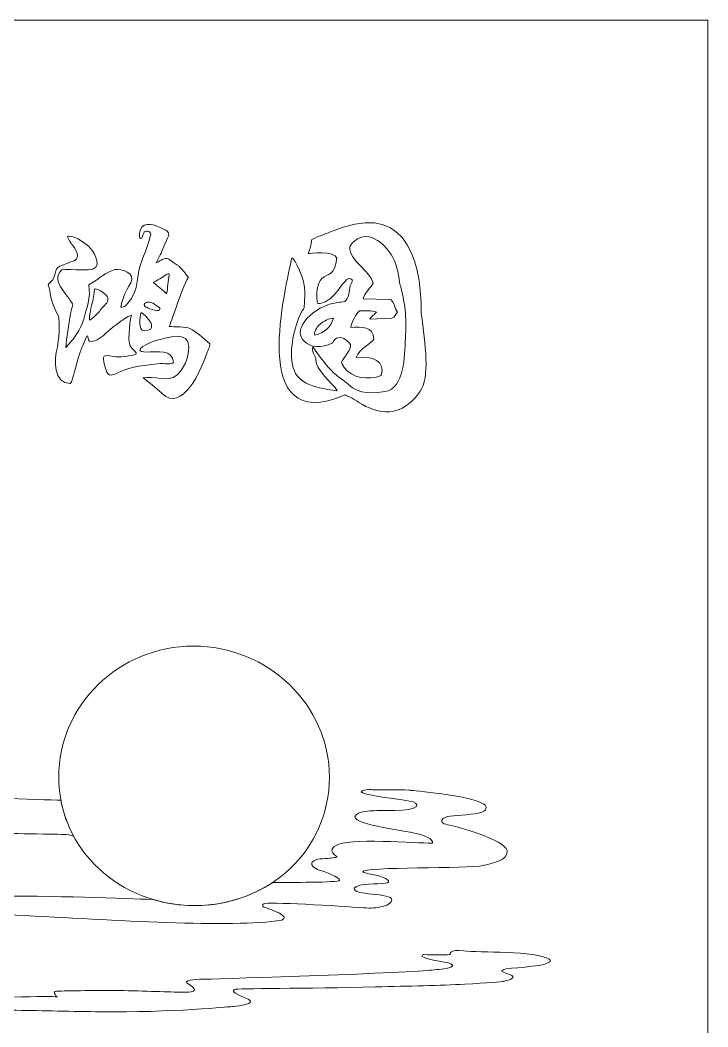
# Model space of a CAD drawing. Header units: millimetres. Extents: x -45 to 45, y -96 to 96.
# Drawn here: x 0 to 45.1, y 30.4 to 96.4 of the extents above; entities that cross this region are included whole.
import ezdxf

# ---------------------------------------------------------------- set-up
doc = ezdxf.new("R2010")
doc.units = ezdxf.units.MM
doc.header["$MEASUREMENT"] = 0
doc.layers.add('layer 1', color=7, linetype='Continuous')

msp = doc.modelspace()

# ---------------------------------------------------------------- linework, layer by layer
at = {"layer": 'layer 1', "lineweight": 5}
for points, knots in [([(-45.0688, 96.3646), (-45.0688, 96.3646), (45.0688, 96.3646), (45.0688, 96.3646), (45.0688, 96.3646), (45.0688, 96.3646), (45.0688, -96.3092), (45.0688, -96.3092), (45.0688, -96.3092), (45.0688, -96.3092), (-45.0688, -96.3092), (-45.0688, -96.3092), (-45.0688, -96.3092), (-45.0688, -96.3092), (-45.0688, 96.3646), (-45.0688, 96.3646)], [0, 0, 0, 0, 0.25, 0.25, 0.25, 0.25, 0.5, 0.5, 0.5, 0.5, 0.75, 0.75, 0.75, 0.75, 1, 1, 1, 1]), ([(17.7978, 80.7909), (17.4775, 79.0246), (14.7886, 69.0014), (21.2714, 71.7985), (21.2714, 71.7985), (21.2714, 71.7985), (21.6422, 71.6651), (22.0482, 71.4016), (22.0482, 71.4016), (23.0098, 70.7776), (24.7262, 69.9247), (26.1926, 71.9909), (26.1926, 71.9909), (26.8932, 72.9781), (26.5287, 75.0862), (26.2909, 77.1397), (26.2909, 77.1397), (26.286, 81.1797), (24.9975, 84.5052), (20.3461, 82.4835), (20.3461, 82.4835), (19.9751, 82.3222), (19.5196, 82.209), (19.1056, 81.9762), (19.1056, 81.9762), (19.1056, 81.9762), (19.1081, 81.5956), (18.885, 81.06), (18.885, 81.06), (18.885, 81.06), (20.6353, 81.2915), (20.759, 80.7561), (20.759, 80.7561), (20.641, 79.5934), (20.1588, 79.7778), (19.7759, 79.4279), (19.7759, 79.4279), (19.481, 79.1584), (19.3783, 78.5017), (19.4618, 77.9378), (19.4618, 77.9378), (19.4826, 77.7975), (19.4632, 77.78), (19.6188, 77.7908), (19.6188, 77.7908), (19.9342, 77.8127), (20.2969, 78.0727), (20.5184, 78.2883), (20.5184, 78.2883), (20.7778, 78.5408), (21.0979, 79.0848), (21.4147, 79.3543), (21.4147, 79.3543), (21.5984, 79.5106), (21.7938, 79.4171), (21.7673, 79.2026), (21.7673, 79.2026), (21.5178, 78.8812), (21.6348, 78.4871), (21.4325, 78.1199), (21.4325, 78.1199), (21.3014, 77.8817), (21.2743, 77.9077), (21.0301, 77.8827), (21.0301, 77.8827), (20.7715, 77.8562), (20.4589, 77.8085), (20.175, 77.704), (20.175, 77.704), (19.4922, 77.4526), (18.8272, 76.9871), (18.5221, 76.4369), (18.5221, 76.4369), (18.3052, 76.0458), (18.2742, 75.6949), (18.5853, 75.3449), (18.5853, 75.3449), (19.015, 74.8617), (19.818, 74.8766), (20.4252, 75.1888), (20.4252, 75.1888), (20.5165, 75.2357), (20.5595, 75.3814), (20.645, 75.4571), (20.645, 75.4571), (20.7315, 75.5335), (21.0035, 75.5759), (21.1132, 75.5363), (21.1132, 75.5363), (21.2516, 75.4864), (21.3686, 75.4028), (21.4643, 75.3051), (21.4643, 75.3051), (21.6507, 75.1147), (21.7187, 75.0507), (21.6093, 74.8229), (21.6093, 74.8229), (21.471, 74.5346), (21.2563, 74.2859), (21.0985, 74.0358), (21.0985, 74.0358), (21.0106, 73.8964), (21.1473, 73.707), (21.2294, 73.5997), (21.2294, 73.5997), (21.7738, 72.8881), (22.7859, 72.7566), (23.6567, 73.0649), (23.6567, 73.0649), (23.9936, 74.0243), (23.0596, 74.3567), (22.0254, 74.2474), (22.0254, 74.2474), (22.2585, 74.8752), (23.0378, 75.176), (23.1718, 75.437), (23.1718, 75.437), (23.1718, 76.369), (22.3702, 76.2233), (21.6806, 76.2233), (21.6806, 76.2233), (21.6806, 76.4843), (22.0446, 77.174), (22.2361, 77.3045), (22.2361, 77.3045), (22.6, 77.3045), (23.0406, 77.3604), (23.3471, 77.2113), (23.3471, 77.2113), (23.1938, 77.0622), (22.9831, 76.913), (22.9065, 76.7639), (22.9065, 76.7639), (22.9065, 76.7639), (24.3622, 76.8198), (24.3622, 76.8198), (24.3622, 76.8198), (24.5729, 76.8944), (24.5921, 77.0994), (24.7262, 77.2299), (24.7262, 77.2299), (24.5155, 77.435), (24.5155, 78.0501), (24.209, 78.0501), (24.209, 78.0501), (24.209, 78.0501), (22.4851, 78.106), (22.4851, 78.106), (22.4851, 78.106), (22.5809, 78.5161), (22.964, 78.7957), (23.1364, 79.1313), (23.1364, 79.1313), (22.8874, 80.0074), (21.5967, 80.5107), (21.5967, 81.5173), (21.5967, 81.5173), (22.4679, 82.816), (23.6957, 81.9568), (24.3112, 81.0093), (24.3112, 81.0093), (24.6579, 80.4756), (24.7885, 79.7708), (24.8602, 79.1763), (24.8602, 79.1763), (25.1386, 78.1678), (25.3534, 77.126), (25.2603, 75.7276), (25.2603, 75.7276), (25.1855, 74.6031), (25.2873, 72.609), (24.1293, 72.0587), (24.1293, 72.0587), (23.1599, 71.9014), (22.2174, 71.7966), (21.5173, 72.478), (21.5173, 72.478), (21.0056, 72.9759), (20.5755, 72.9048), (19.1848, 74.9462), (19.1848, 74.9462), (19.0922, 74.6696), (19.2842, 74.4519), (19.3806, 74.1886), (19.3806, 74.1886), (19.3156, 73.3929), (20.4817, 72.5972), (20.786, 72.0627), (20.786, 72.0627), (19.0468, 72.3112), (18.0762, 72.5891), (17.8501, 73.7882), (17.8501, 73.7882), (17.6196, 75.0105), (18.0661, 76.5604), (18.4758, 77.3176), (18.4758, 77.3176), (18.6279, 77.4955), (18.6175, 77.5251), (18.6334, 77.7796), (18.6334, 77.7796), (18.652, 78.0751), (18.6599, 78.4686), (18.6635, 78.562), (18.6635, 78.562), (18.691, 79.2732), (17.9863, 80.7909), (17.7978, 80.7909)], [0, 0, 0, 0, 0.0192308, 0.0192308, 0.0192308, 0.0192308, 0.0384615, 0.0384615, 0.0384615, 0.0384615, 0.0576923, 0.0576923, 0.0576923, 0.0576923, 0.0769231, 0.0769231, 0.0769231, 0.0769231, 0.0961538, 0.0961538, 0.0961538, 0.0961538, 0.1153846, 0.1153846, 0.1153846, 0.1153846, 0.1346154, 0.1346154, 0.1346154, 0.1346154, 0.1538462, 0.1538462, 0.1538462, 0.1538462, 0.1730769, 0.1730769, 0.1730769, 0.1730769, 0.1923077, 0.1923077, 0.1923077, 0.1923077, 0.2115385, 0.2115385, 0.2115385, 0.2115385, 0.2307692, 0.2307692, 0.2307692, 0.2307692, 0.25, 0.25, 0.25, 0.25, 0.2692308, 0.2692308, 0.2692308, 0.2692308, 0.2884615, 0.2884615, 0.2884615, 0.2884615, 0.3076923, 0.3076923, 0.3076923, 0.3076923, 0.3269231, 0.3269231, 0.3269231, 0.3269231, 0.3461538, 0.3461538, 0.3461538, 0.3461538, 0.3653846, 0.3653846, 0.3653846, 0.3653846, 0.3846154, 0.3846154, 0.3846154, 0.3846154, 0.4038462, 0.4038462, 0.4038462, 0.4038462, 0.4230769, 0.4230769, 0.4230769, 0.4230769, 0.4423077, 0.4423077, 0.4423077, 0.4423077, 0.4615385, 0.4615385, 0.4615385, 0.4615385, 0.4807692, 0.4807692, 0.4807692, 0.4807692, 0.5, 0.5, 0.5, 0.5, 0.5192308, 0.5192308, 0.5192308, 0.5192308, 0.5384615, 0.5384615, 0.5384615, 0.5384615, 0.5576923, 0.5576923, 0.5576923, 0.5576923, 0.5769231, 0.5769231, 0.5769231, 0.5769231, 0.5961538, 0.5961538, 0.5961538, 0.5961538, 0.6153846, 0.6153846, 0.6153846, 0.6153846, 0.6346154, 0.6346154, 0.6346154, 0.6346154, 0.6538462, 0.6538462, 0.6538462, 0.6538462, 0.6730769, 0.6730769, 0.6730769, 0.6730769, 0.6923077, 0.6923077, 0.6923077, 0.6923077, 0.7115385, 0.7115385, 0.7115385, 0.7115385, 0.7307692, 0.7307692, 0.7307692, 0.7307692, 0.75, 0.75, 0.75, 0.75, 0.7692308, 0.7692308, 0.7692308, 0.7692308, 0.7884615, 0.7884615, 0.7884615, 0.7884615, 0.8076923, 0.8076923, 0.8076923, 0.8076923, 0.8269231, 0.8269231, 0.8269231, 0.8269231, 0.8461538, 0.8461538, 0.8461538, 0.8461538, 0.8653846, 0.8653846, 0.8653846, 0.8653846, 0.8846154, 0.8846154, 0.8846154, 0.8846154, 0.9038462, 0.9038462, 0.9038462, 0.9038462, 0.9230769, 0.9230769, 0.9230769, 0.9230769, 0.9423077, 0.9423077, 0.9423077, 0.9423077, 0.9615385, 0.9615385, 0.9615385, 0.9615385, 0.9807692, 0.9807692, 0.9807692, 0.9807692, 1, 1, 1, 1]), ([(5.0413, 80.368), (5.0413, 79.6938), (3.2518, 80.1547), (2.7313, 79.9888), (2.7313, 79.9888), (2.2815, 79.6083), (2.4815, 79.174), (2.7176, 78.7857), (2.7176, 78.7857), (3.0117, 78.3021), (3.4255, 77.8854), (3.4481, 77.6818), (3.4481, 77.6818), (3.2823, 77.3292), (2.9994, 75.2023), (3.0023, 74.9094), (3.0023, 74.9094), (3.4569, 75.3518), (4.0159, 76.1673), (4.1651, 76.7578), (4.1651, 76.7578), (4.3406, 77.4525), (4.654, 78.172), (4.4942, 79.0036), (4.4942, 79.0036), (5.3059, 79.5295), (5.5784, 79.7817), (6.2042, 80.0185), (6.2042, 80.0185), (6.6352, 80.0828), (7.5938, 79.8002), (7.2486, 79.138), (7.2486, 79.138), (6.8821, 78.5429), (6.7589, 78.2177), (6.5897, 77.541), (6.5897, 77.541), (6.714, 77.5488), (6.8249, 77.5808), (6.9009, 77.6464), (6.9009, 77.6464), (7.5192, 78.1803), (7.6437, 78.9414), (7.7315, 79.6372), (7.7315, 79.6372), (7.8423, 80.5155), (8.3217, 81.266), (8.5269, 82.1891), (8.5269, 82.1891), (8.6677, 82.5591), (8.2824, 82.6018), (8.1236, 82.4612), (8.1236, 82.4612), (8.0085, 82.3185), (8.0265, 82.0208), (7.8949, 82.0526), (7.8949, 82.0526), (7.7195, 82.1022), (7.8579, 82.5988), (7.9702, 82.8208), (7.9702, 82.8208), (8.406, 83.1473), (8.9806, 82.8761), (9.5434, 82.6022), (9.5434, 82.6022), (9.6854, 82.5332), (9.799, 82.3089), (9.733, 82.1961), (9.733, 82.1961), (9.4783, 81.7613), (9.3247, 81.2483), (9.1828, 80.9792), (9.1828, 80.9792), (9.1828, 80.9792), (8.9072, 80.4567), (8.9072, 80.4567), (8.9072, 80.4567), (9.303, 80.6617), (9.3486, 80.7392), (9.6084, 80.7392), (9.6084, 80.7392), (9.7694, 80.7392), (10.0058, 80.4641), (10.4201, 80.2406), (10.4201, 80.2406), (10.6888, 79.9753), (10.921, 79.6103), (11.0225, 79.5115), (11.0225, 79.5115), (10.5432, 78.6235), (10.0527, 76.9456), (9.7696, 76.2792), (9.7696, 76.2792), (10.0562, 76.2629), (10.8786, 76.2837), (11.1238, 76.1547), (11.1238, 76.1547), (11.5607, 75.9249), (11.935, 75.5876), (12.4285, 75.1413), (12.4285, 75.1413), (12.4589, 74.9326), (12.2738, 74.6934), (12.163, 74.3554), (12.163, 74.3554), (11.8772, 73.4843), (10.6285, 70.6027), (9.3053, 71.8904), (9.3053, 71.8904), (9.2116, 71.9815), (8.5474, 72.5406), (8.0605, 72.9102), (8.0605, 72.9102), (8.7543, 73.0717), (9.6808, 72.6015), (10.2579, 73.0913), (10.2579, 73.0913), (10.7193, 73.483), (11.0589, 74.2079), (11.0589, 74.9243), (11.0589, 74.9243), (11.0589, 76.0409), (9.6733, 75.5563), (8.9806, 75.3878), (8.9806, 75.3878), (8.5692, 75.3035), (7.1187, 74.6083), (8.2661, 74.6083), (8.2661, 74.6083), (8.9373, 74.6083), (10.0414, 74.7979), (10.0414, 73.9341), (10.0414, 73.9341), (10.0414, 73.7655), (9.3269, 73.8708), (9.1754, 73.8498), (9.1754, 73.8498), (8.2012, 73.7234), (7.3352, 73.7023), (6.4693, 73.2809), (6.4693, 73.2809), (5.8847, 73.007), (5.7332, 72.9438), (5.5383, 73.7444), (5.5383, 73.7444), (5.3652, 74.4186), (5.4624, 74.4404), (6.0796, 74.3133), (6.0796, 74.3133), (6.4585, 74.2352), (7.3136, 74.3554), (7.595, 74.4818), (7.595, 74.4818), (7.7033, 74.524), (7.3469, 74.8269), (7.3136, 74.8611), (7.3136, 74.8611), (6.9845, 75.1984), (7.1741, 76.3946), (7.2878, 77.0347), (7.2878, 77.0347), (6.8244, 76.868), (5.7922, 76.0138), (5.6443, 75.8598), (5.6443, 75.8598), (5.4246, 75.631), (4.981, 75.2963), (4.613, 75.2963), (4.613, 75.2963), (4.3748, 75.2963), (4.4966, 76.1049), (4.2394, 75.3457), (4.2394, 75.3457), (4.2027, 75.2374), (3.9709, 74.7539), (3.803, 74.194), (3.803, 74.194), (3.5728, 73.4267), (3.3877, 72.5435), (3.2868, 72.5435), (3.2868, 72.5435), (2.2044, 72.5435), (2.1944, 74.0638), (2.4425, 74.9453), (2.4425, 74.9453), (2.514, 75.1992), (2.6326, 76.6898), (2.5058, 76.9441), (2.5058, 76.9441), (1.8231, 78.3126), (2.0459, 78.4649), (1.8438, 79.0045), (1.8438, 79.0045), (1.9129, 79.2214), (2.1897, 79.1471), (2.3416, 79.9288), (2.3416, 79.9288), (2.3601, 80.024), (2.3876, 80.0549), (2.421, 80.0957), (2.421, 80.0957), (2.4545, 80.1365), (2.4968, 80.1867), (2.5979, 80.2315), (2.5979, 80.2315), (2.7497, 80.2989), (2.9223, 80.3425), (3.0627, 80.4107), (3.0627, 80.4107), (3.409, 80.5792), (3.7626, 80.5553), (3.7626, 80.9346), (3.7626, 80.9346), (3.7626, 81.082), (3.5741, 81.4741), (3.4659, 81.5794), (3.4659, 81.5794), (3.3962, 81.6473), (3.0645, 82.1389), (3.1106, 82.1875), (3.1106, 82.1875), (3.2741, 82.3597), (5.0413, 81.6267), (5.0413, 80.368)], [0, 0, 0, 0, 0.0178571, 0.0178571, 0.0178571, 0.0178571, 0.0357143, 0.0357143, 0.0357143, 0.0357143, 0.0535714, 0.0535714, 0.0535714, 0.0535714, 0.0714286, 0.0714286, 0.0714286, 0.0714286, 0.0892857, 0.0892857, 0.0892857, 0.0892857, 0.1071429, 0.1071429, 0.1071429, 0.1071429, 0.125, 0.125, 0.125, 0.125, 0.1428571, 0.1428571, 0.1428571, 0.1428571, 0.1607143, 0.1607143, 0.1607143, 0.1607143, 0.1785714, 0.1785714, 0.1785714, 0.1785714, 0.1964286, 0.1964286, 0.1964286, 0.1964286, 0.2142857, 0.2142857, 0.2142857, 0.2142857, 0.2321429, 0.2321429, 0.2321429, 0.2321429, 0.25, 0.25, 0.25, 0.25, 0.2678571, 0.2678571, 0.2678571, 0.2678571, 0.2857143, 0.2857143, 0.2857143, 0.2857143, 0.3035714, 0.3035714, 0.3035714, 0.3035714, 0.3214286, 0.3214286, 0.3214286, 0.3214286, 0.3392857, 0.3392857, 0.3392857, 0.3392857, 0.3571429, 0.3571429, 0.3571429, 0.3571429, 0.375, 0.375, 0.375, 0.375, 0.3928571, 0.3928571, 0.3928571, 0.3928571, 0.4107143, 0.4107143, 0.4107143, 0.4107143, 0.4285714, 0.4285714, 0.4285714, 0.4285714, 0.4464286, 0.4464286, 0.4464286, 0.4464286, 0.4642857, 0.4642857, 0.4642857, 0.4642857, 0.4821429, 0.4821429, 0.4821429, 0.4821429, 0.5, 0.5, 0.5, 0.5, 0.5178571, 0.5178571, 0.5178571, 0.5178571, 0.5357143, 0.5357143, 0.5357143, 0.5357143, 0.5535714, 0.5535714, 0.5535714, 0.5535714, 0.5714286, 0.5714286, 0.5714286, 0.5714286, 0.5892857, 0.5892857, 0.5892857, 0.5892857, 0.6071429, 0.6071429, 0.6071429, 0.6071429, 0.625, 0.625, 0.625, 0.625, 0.6428571, 0.6428571, 0.6428571, 0.6428571, 0.6607143, 0.6607143, 0.6607143, 0.6607143, 0.6785714, 0.6785714, 0.6785714, 0.6785714, 0.6964286, 0.6964286, 0.6964286, 0.6964286, 0.7142857, 0.7142857, 0.7142857, 0.7142857, 0.7321429, 0.7321429, 0.7321429, 0.7321429, 0.75, 0.75, 0.75, 0.75, 0.7678571, 0.7678571, 0.7678571, 0.7678571, 0.7857143, 0.7857143, 0.7857143, 0.7857143, 0.8035714, 0.8035714, 0.8035714, 0.8035714, 0.8214286, 0.8214286, 0.8214286, 0.8214286, 0.8392857, 0.8392857, 0.8392857, 0.8392857, 0.8571429, 0.8571429, 0.8571429, 0.8571429, 0.875, 0.875, 0.875, 0.875, 0.8928571, 0.8928571, 0.8928571, 0.8928571, 0.9107143, 0.9107143, 0.9107143, 0.9107143, 0.9285714, 0.9285714, 0.9285714, 0.9285714, 0.9464286, 0.9464286, 0.9464286, 0.9464286, 0.9642857, 0.9642857, 0.9642857, 0.9642857, 0.9821429, 0.9821429, 0.9821429, 0.9821429, 1, 1, 1, 1]), ([(8.843, 79.2309), (9.0546, 79.341), (9.4713, 79.5934), (9.6814, 79.7433), (9.6814, 79.7433), (9.7272, 79.7938), (9.7726, 79.7286), (9.7605, 79.66), (9.7605, 79.66), (9.6934, 79.2648), (9.6775, 78.8224), (9.5992, 78.4236), (9.5992, 78.4236), (9.4993, 78.533), (9.1229, 78.8354), (8.8451, 79.0689), (8.8451, 79.0689), (8.6961, 79.1941), (8.6895, 79.1509), (8.843, 79.2309)], [0, 0, 0, 0, 0.2, 0.2, 0.2, 0.2, 0.4, 0.4, 0.4, 0.4, 0.6, 0.6, 0.6, 0.6, 0.8, 0.8, 0.8, 0.8, 1, 1, 1, 1]), ([(4.8738, 78.7454), (5.1912, 78.7454), (5.6239, 78.4096), (5.7552, 78.154), (5.7552, 78.154), (5.7836, 77.8132), (5.4825, 77.6741), (5.2846, 77.387), (5.2846, 77.387), (5.2437, 77.3278), (4.8261, 76.8287), (4.5403, 76.695), (4.5403, 76.695), (4.5403, 77.3873), (4.841, 78.053), (4.8738, 78.7454)], [0, 0, 0, 0, 0.25, 0.25, 0.25, 0.25, 0.5, 0.5, 0.5, 0.5, 0.75, 0.75, 0.75, 0.75, 1, 1, 1, 1]), ([(8.3931, 77.8877), (8.3058, 77.8877), (8.1474, 77.8035), (8.1351, 77.715), (8.1351, 77.715), (8.1242, 77.6369), (8.2498, 77.5555), (8.3164, 77.5255), (8.3164, 77.5255), (8.4587, 77.4616), (9.1702, 77.1527), (9.1702, 77.4723), (9.1702, 77.4723), (9.0465, 77.5962), (8.5791, 77.9303), (8.3931, 77.8877)], [0, 0, 0, 0, 0.25, 0.25, 0.25, 0.25, 0.5, 0.5, 0.5, 0.5, 0.75, 0.75, 0.75, 0.75, 1, 1, 1, 1]), ([(7.9334, 77.191), (7.8448, 76.9227), (7.69, 76.0043), (8.1523, 76.013), (8.1523, 76.013), (8.5024, 76.0195), (8.662, 76.0788), (8.619, 76.4304), (8.619, 76.4304), (8.6073, 76.5261), (8.0647, 77.191), (7.9334, 77.191)], [0, 0, 0, 0, 0.3333333, 0.3333333, 0.3333333, 0.3333333, 0.6666667, 0.6666667, 0.6666667, 0.6666667, 1, 1, 1, 1]), ([(19.3199, 75.7117), (19.1572, 75.8167), (19.5057, 76.3016), (19.5513, 76.3462), (19.5513, 76.3462), (19.892, 76.68), (20.2427, 76.816), (20.5345, 76.8277), (20.5345, 76.8277), (20.3531, 76.209), (19.9296, 75.8693), (19.3199, 75.7117)], [0, 0, 0, 0, 0.3333333, 0.3333333, 0.3333333, 0.3333333, 0.6666667, 0.6666667, 0.6666667, 0.6666667, 1, 1, 1, 1]), ([(11.3586, 55.3288), (16.2426, 55.3288), (20.2659, 51.4909), (20.2659, 46.7379), (20.2659, 46.7379), (20.2659, 41.9848), (16.3267, 38.3236), (11.4427, 38.3236), (11.4427, 38.3236), (6.5587, 38.3236), (2.531, 41.9848), (2.531, 46.7379), (2.531, 46.7379), (2.531, 51.4909), (6.4746, 55.3288), (11.3586, 55.3288)], [0, 0, 0, 0, 0.25, 0.25, 0.25, 0.25, 0.5, 0.5, 0.5, 0.5, 0.75, 0.75, 0.75, 0.75, 1, 1, 1, 1]), ([(-16.559, 36.1204), (-16.559, 36.1204), (-16.4066, 36.3138), (-15.9319, 36.3781), (-15.9319, 36.3781), (-15.1911, 36.4784), (-13.9893, 36.5176), (-12.8885, 36.5584), (-12.8885, 36.5584), (-12.3656, 36.5778), (-11.8651, 36.6289), (-11.4484, 36.6099), (-11.4484, 36.6099), (-10.9819, 36.5886), (-10.5552, 36.5951), (-10.0993, 36.7119), (-10.0993, 36.7119), (-9.6393, 36.8898), (-9.814, 37.1921), (-11.1189, 37.5361), (-11.1189, 37.5361), (-12.0668, 37.7799), (-11.688, 38.1202), (-11.3068, 38.3254), (-11.3068, 38.3254), (-10.9449, 38.5202), (-10.6323, 38.5556), (-10.2121, 38.5889), (-10.2121, 38.5889), (-8.8327, 38.6982), (-5.5952, 38.9204), (-2.1728, 38.9468), (-2.1728, 38.9468), (2.1927, 38.9805), (6.9082, 38.7802), (8.6918, 38.7273), (8.6918, 38.7273), (9.56, 38.465), (10.4847, 38.3236), (11.4427, 38.3236), (11.4427, 38.3236), (13.3499, 38.3236), (15.1129, 38.8818), (16.5537, 39.8454), (16.5537, 39.8454), (17.5539, 39.8387), (20.8825, 39.8278), (20.9346, 39.9798), (20.9346, 39.9798), (20.9959, 40.1588), (19.9544, 40.5476), (19.6058, 40.6445), (19.6058, 40.6445), (19.3117, 40.7263), (18.8859, 41.0496), (19.2429, 41.2651), (19.2429, 41.2651), (19.4252, 41.3751), (19.606, 41.3774), (19.8108, 41.3921), (19.8108, 41.3921), (20.2504, 41.4236), (20.6064, 41.4499), (20.745, 41.4948), (20.745, 41.4948), (20.9123, 41.5491), (19.8315, 41.9349), (20.8794, 42.3428), (20.8794, 42.3428), (21.9272, 42.7507), (26.7857, 42.3895), (27.0169, 42.4045), (27.0169, 42.4045), (27.0383, 42.5356), (27.0327, 42.7197), (26.262, 42.974), (26.262, 42.974), (25.4914, 43.2282), (21.8824, 43.5871), (21.9393, 44.1548), (21.9393, 44.1548), (22.1101, 44.5772), (22.9969, 44.5159), (23.2103, 44.5436), (23.2103, 44.5436), (23.4238, 44.5713), (25.6958, 44.4664), (25.9661, 44.8195), (25.9661, 44.8195), (26.2365, 45.1726), (24.9264, 45.2608), (24.7325, 45.2905), (24.7325, 45.2905), (24.5386, 45.3203), (22.3461, 45.6076), (22.352, 45.7786), (22.352, 45.7786), (22.3578, 45.9497), (22.9994, 45.9215), (22.9994, 45.9215), (22.9994, 45.9215), (22.9994, 45.9215), (25.5812, 45.9153), (25.5812, 45.884), (25.5812, 45.884), (25.5812, 45.8553), (29.4731, 45.5826), (30.3768, 44.9803), (30.3768, 44.9803), (30.6718, 44.7838), (30.5282, 44.5312), (30.2532, 44.4479), (30.2532, 44.4479), (29.7024, 44.2811), (28.7429, 44.2605), (28.1782, 44.1873), (28.1782, 44.1873), (27.9751, 44.161), (27.6812, 44.0648), (27.6386, 43.9286), (27.6386, 43.9286), (27.5721, 43.7725), (27.7463, 43.6661), (28.1582, 43.5948), (28.1582, 43.5948), (28.5701, 43.5235), (31.779, 42.6255), (31.9079, 41.9413), (31.9079, 41.9413), (32.0368, 41.2571), (30.8416, 41.086), (30.326, 40.9492), (30.326, 40.9492), (29.471, 40.7222), (22.4133, 40.8804), (22.4585, 40.5518), (22.4585, 40.5518), (22.4683, 40.4806), (22.8657, 40.4025), (23.3136, 40.3068), (23.3136, 40.3068), (24.0679, 40.1454), (24.4002, 39.8562), (23.9353, 39.7824), (23.9353, 39.7824), (23.4505, 39.7055), (22.1649, 39.8235), (21.9008, 39.4667), (21.9008, 39.4667), (21.7485, 38.9649), (24.3616, 39.1702), (24.3616, 38.7026), (24.3616, 38.7026), (24.3616, 38.5017), (24.1063, 38.3703), (23.8151, 38.2857), (23.8151, 38.2857), (23.3238, 38.1431), (22.9931, 38.1434), (22.5093, 38.1767), (22.5093, 38.1767), (20.961, 38.2835), (16.1067, 38.6034), (15.9632, 38.4289), (15.9632, 38.4289), (15.8714, 38.3994), (15.8754, 38.254), (15.9618, 38.2251), (15.9618, 38.2251), (16.5274, 38.036), (17.7398, 37.6292), (17.1503, 37.3601), (17.1503, 37.3601), (13.8258, 36.8567), (6.2436, 37.3616), (-0.286, 37.7055), (-0.286, 37.7055), (-4.4269, 37.9236), (-8.1381, 38.3139), (-10.0792, 38.0985), (-10.0792, 38.0985), (-10.224, 38.0824), (-10.5906, 38.065), (-10.4549, 37.8168), (-10.4549, 37.8168), (-10.4028, 37.7215), (-10.2047, 37.6403), (-9.7066, 37.5073), (-9.7066, 37.5073), (-8.7123, 37.242), (-6.433, 37.0346), (-6.6016, 36.6991), (-6.6016, 36.6991), (-6.7701, 36.3636), (-9.6126, 36.2219), (-9.9881, 36.1399), (-9.9881, 36.1399), (-10.3635, 36.0578), (-15.8725, 36.0847), (-16.2044, 36.0524), (-16.2044, 36.0524), (-16.5363, 36.0201), (-16.559, 36.1204), (-16.559, 36.1204)], [0, 0, 0, 0, 0.0196078, 0.0196078, 0.0196078, 0.0196078, 0.0392157, 0.0392157, 0.0392157, 0.0392157, 0.0588235, 0.0588235, 0.0588235, 0.0588235, 0.0784314, 0.0784314, 0.0784314, 0.0784314, 0.0980392, 0.0980392, 0.0980392, 0.0980392, 0.1176471, 0.1176471, 0.1176471, 0.1176471, 0.1372549, 0.1372549, 0.1372549, 0.1372549, 0.1568627, 0.1568627, 0.1568627, 0.1568627, 0.1764706, 0.1764706, 0.1764706, 0.1764706, 0.1960784, 0.1960784, 0.1960784, 0.1960784, 0.2156863, 0.2156863, 0.2156863, 0.2156863, 0.2352941, 0.2352941, 0.2352941, 0.2352941, 0.254902, 0.254902, 0.254902, 0.254902, 0.2745098, 0.2745098, 0.2745098, 0.2745098, 0.2941176, 0.2941176, 0.2941176, 0.2941176, 0.3137255, 0.3137255, 0.3137255, 0.3137255, 0.3333333, 0.3333333, 0.3333333, 0.3333333, 0.3529412, 0.3529412, 0.3529412, 0.3529412, 0.372549, 0.372549, 0.372549, 0.372549, 0.3921569, 0.3921569, 0.3921569, 0.3921569, 0.4117647, 0.4117647, 0.4117647, 0.4117647, 0.4313725, 0.4313725, 0.4313725, 0.4313725, 0.4509804, 0.4509804, 0.4509804, 0.4509804, 0.4705882, 0.4705882, 0.4705882, 0.4705882, 0.4901961, 0.4901961, 0.4901961, 0.4901961, 0.5098039, 0.5098039, 0.5098039, 0.5098039, 0.5294118, 0.5294118, 0.5294118, 0.5294118, 0.5490196, 0.5490196, 0.5490196, 0.5490196, 0.5686275, 0.5686275, 0.5686275, 0.5686275, 0.5882353, 0.5882353, 0.5882353, 0.5882353, 0.6078431, 0.6078431, 0.6078431, 0.6078431, 0.627451, 0.627451, 0.627451, 0.627451, 0.6470588, 0.6470588, 0.6470588, 0.6470588, 0.6666667, 0.6666667, 0.6666667, 0.6666667, 0.6862745, 0.6862745, 0.6862745, 0.6862745, 0.7058824, 0.7058824, 0.7058824, 0.7058824, 0.7254902, 0.7254902, 0.7254902, 0.7254902, 0.745098, 0.745098, 0.745098, 0.745098, 0.7647059, 0.7647059, 0.7647059, 0.7647059, 0.7843137, 0.7843137, 0.7843137, 0.7843137, 0.8039216, 0.8039216, 0.8039216, 0.8039216, 0.8235294, 0.8235294, 0.8235294, 0.8235294, 0.8431373, 0.8431373, 0.8431373, 0.8431373, 0.8627451, 0.8627451, 0.8627451, 0.8627451, 0.8823529, 0.8823529, 0.8823529, 0.8823529, 0.9019608, 0.9019608, 0.9019608, 0.9019608, 0.9215686, 0.9215686, 0.9215686, 0.9215686, 0.9411765, 0.9411765, 0.9411765, 0.9411765, 0.9607843, 0.9607843, 0.9607843, 0.9607843, 0.9803922, 0.9803922, 0.9803922, 0.9803922, 1, 1, 1, 1]), ([(-35.8551, 42.9624), (-35.8551, 42.9624), (-35.2462, 43.1891), (-34.2353, 43.2063), (-34.2353, 43.2063), (-31.1581, 43.2587), (-24.6203, 43.3041), (-23.8001, 43.3373), (-23.8001, 43.3373), (-23.387, 43.3886), (-24.8331, 43.7731), (-23.476, 44.081), (-23.476, 44.081), (-21.8525, 44.3093), (-19.1617, 44.129), (-19.1617, 44.129), (-19.1617, 44.129), (-19.1617, 44.129), (-19.7483, 44.5133), (-19.1605, 44.7028), (-19.1605, 44.7028), (-18.8873, 44.7469), (-17.937, 44.8955), (-16.6419, 44.8949), (-16.6419, 44.8949), (-13.782, 44.8936), (-9.4041, 44.5659), (-7.7269, 44.2846), (-7.7269, 44.2846), (-8.2605, 44.7042), (-7.7195, 44.9742), (-7.3393, 44.8955), (-7.3393, 44.8955), (-6.959, 44.8167), (-3.9999, 44.2448), (-3.9999, 44.3556), (-3.9999, 44.3556), (-3.9999, 44.4664), (-3.9623, 44.8135), (-3.3807, 44.6817), (-3.3807, 44.6817), (-2.7991, 44.5499), (-1.4526, 44.6662), (-1.4526, 44.6662), (-1.4526, 44.6662), (-1.753, 44.867), (-2.2827, 45.2423), (-1.8765, 45.3754), (-1.8765, 45.3754), (-1.6247, 45.458), (-1.3044, 45.3834), (-1.0459, 45.3684), (-1.0459, 45.3684), (0.018, 45.3068), (2.1711, 45.2438), (2.6698, 45.2297), (2.6698, 45.2297), (2.8281, 44.3825), (3.1178, 43.5843), (3.5176, 42.8522), (3.5176, 42.8522), (3.3372, 42.9264), (3.0915, 42.9991), (2.8302, 42.993), (2.8302, 42.993), (2.3076, 42.9809), (-1.8973, 43.0966), (-1.9892, 43.0518), (-1.9892, 43.0518), (-2.1287, 43.0379), (-2.3122, 42.9757), (-1.9008, 42.7308), (-1.9008, 42.7308), (-1.5408, 42.5165), (-1.0927, 42.4604), (-1.0049, 42.298), (-1.0049, 42.298), (-0.9851, 42.2613), (-0.988, 42.2221), (-1.0315, 42.1978), (-1.0315, 42.1978), (-1.321, 42.036), (-2.266, 42.1295), (-3.1966, 42.1081), (-3.1966, 42.1081), (-4.3197, 42.0824), (-5.4659, 42.0819), (-5.1929, 42.7105), (-5.1929, 42.7105), (-4.8853, 43.2764), (-8.2154, 43.098), (-7.5397, 42.735), (-7.5397, 42.735), (-7.0642, 42.4152), (-6.9761, 42.1703), (-8.377, 42.38), (-8.377, 42.38), (-9.7232, 42.5816), (-16.6345, 43.7375), (-17.6321, 43.4317), (-17.6321, 43.4317), (-17.7298, 43.4018), (-17.7399, 43.3882), (-17.694, 43.2997), (-17.694, 43.2997), (-17.6068, 43.1323), (-17.386, 43.102), (-17.2695, 42.9249), (-17.2695, 42.9249), (-17.2391, 42.8295), (-17.2911, 42.7569), (-17.3744, 42.7635), (-17.3744, 42.7635), (-18.1776, 42.7567), (-20.2342, 42.7947), (-20.2342, 42.7947), (-20.2342, 42.7947), (-20.2342, 42.7947), (-20.1397, 42.4732), (-20.7199, 42.4648), (-20.7199, 42.4648), (-20.9396, 42.4616), (-23.0563, 42.2172), (-25.6281, 42.2346), (-25.6281, 42.2346), (-27.6851, 42.2486), (-29.9915, 42.4328), (-31.893, 42.5312), (-31.893, 42.5312), (-33.8919, 42.6346), (-35.4391, 42.6538), (-35.5936, 42.7321), (-35.5936, 42.7321), (-35.6905, 42.7571), (-35.8659, 42.7928), (-35.8551, 42.9624)], [0, 0, 0, 0, 0.0294118, 0.0294118, 0.0294118, 0.0294118, 0.0588235, 0.0588235, 0.0588235, 0.0588235, 0.0882353, 0.0882353, 0.0882353, 0.0882353, 0.1176471, 0.1176471, 0.1176471, 0.1176471, 0.1470588, 0.1470588, 0.1470588, 0.1470588, 0.1764706, 0.1764706, 0.1764706, 0.1764706, 0.2058824, 0.2058824, 0.2058824, 0.2058824, 0.2352941, 0.2352941, 0.2352941, 0.2352941, 0.2647059, 0.2647059, 0.2647059, 0.2647059, 0.2941176, 0.2941176, 0.2941176, 0.2941176, 0.3235294, 0.3235294, 0.3235294, 0.3235294, 0.3529412, 0.3529412, 0.3529412, 0.3529412, 0.3823529, 0.3823529, 0.3823529, 0.3823529, 0.4117647, 0.4117647, 0.4117647, 0.4117647, 0.4411765, 0.4411765, 0.4411765, 0.4411765, 0.4705882, 0.4705882, 0.4705882, 0.4705882, 0.5, 0.5, 0.5, 0.5, 0.5294118, 0.5294118, 0.5294118, 0.5294118, 0.5588235, 0.5588235, 0.5588235, 0.5588235, 0.5882353, 0.5882353, 0.5882353, 0.5882353, 0.6176471, 0.6176471, 0.6176471, 0.6176471, 0.6470588, 0.6470588, 0.6470588, 0.6470588, 0.6764706, 0.6764706, 0.6764706, 0.6764706, 0.7058824, 0.7058824, 0.7058824, 0.7058824, 0.7352941, 0.7352941, 0.7352941, 0.7352941, 0.7647059, 0.7647059, 0.7647059, 0.7647059, 0.7941176, 0.7941176, 0.7941176, 0.7941176, 0.8235294, 0.8235294, 0.8235294, 0.8235294, 0.8529412, 0.8529412, 0.8529412, 0.8529412, 0.8823529, 0.8823529, 0.8823529, 0.8823529, 0.9117647, 0.9117647, 0.9117647, 0.9117647, 0.9411765, 0.9411765, 0.9411765, 0.9411765, 0.9705882, 0.9705882, 0.9705882, 0.9705882, 1, 1, 1, 1]), ([(-7.1662, 31.7318), (-7.1615, 31.7318), (-6.8418, 31.9506), (-6.0598, 32.0245), (-6.0598, 32.0245), (-4.654, 32.1573), (-2.3259, 32.2369), (-0.4656, 32.3145), (-0.4656, 32.3145), (1.0757, 32.3788), (2.2788, 32.365), (2.4166, 32.3385), (2.4166, 32.3385), (2.2304, 32.5523), (2.0842, 32.7115), (2.5324, 32.7204), (2.5324, 32.7204), (2.9054, 32.7176), (4.6486, 32.7787), (6.4541, 32.7532), (6.4541, 32.7532), (8.1347, 32.7294), (9.8693, 32.65), (10.6031, 32.6417), (10.6031, 32.6417), (10.7912, 32.6396), (11.0174, 32.6349), (11.2037, 32.6647), (11.2037, 32.6647), (11.4643, 32.7063), (11.6049, 32.8455), (10.9212, 33.2517), (10.9212, 33.2517), (10.7043, 33.4703), (11.9224, 33.5161), (11.9597, 33.498), (11.9597, 33.498), (11.9927, 33.4819), (23.9558, 33.8487), (26.6889, 34.0672), (26.6889, 34.0672), (27.0791, 34.0983), (27.5369, 34.1436), (27.9206, 34.2066), (27.9206, 34.2066), (28.4443, 34.2927), (28.4176, 34.4503), (28.1408, 34.5496), (28.1408, 34.5496), (28.1165, 34.5583), (25.9722, 34.8884), (26.3606, 35.0898), (26.3606, 35.0898), (26.3909, 35.1024), (26.4468, 35.1096), (26.4983, 35.1069), (26.4983, 35.1069), (26.9398, 35.0836), (28.1689, 35.0893), (28.1828, 35.1232), (28.1828, 35.1232), (28.1975, 35.1591), (28.0878, 35.4645), (29.0756, 35.3498), (29.0756, 35.3498), (30.0094, 35.2412), (33.8314, 35.3719), (34.6608, 34.8008), (34.6608, 34.8008), (34.7852, 34.7152), (34.8063, 34.6906), (34.673, 34.6075), (34.673, 34.6075), (34.1072, 34.2546), (32.0025, 34.2836), (31.6502, 34.115), (31.6502, 34.115), (31.298, 33.9465), (32.1791, 33.8725), (32.2842, 33.6681), (32.2842, 33.6681), (32.3892, 33.4637), (31.6353, 33.3651), (31.6091, 33.3505), (31.6091, 33.3505), (31.6029, 33.3471), (30.6141, 33.2405), (29.1325, 33.1676), (29.1325, 33.1676), (27.5692, 33.0907), (25.4552, 33.0459), (23.297, 32.9915), (23.297, 32.9915), (18.8224, 32.8788), (14.1297, 32.9037), (14.0372, 32.8237), (14.0372, 32.8237), (13.8579, 32.6686), (14.124, 32.5236), (14.9845, 32.1746), (14.9845, 32.1746), (15.4725, 31.8654), (14.2966, 31.743), (14.0177, 31.7172), (14.0177, 31.7172), (13.8928, 31.7056), (9.8023, 31.303), (5.2915, 31.3596), (5.2915, 31.3596), (3.4252, 31.383), (1.5079, 31.4439), (-0.251, 31.4568), (-0.251, 31.4568), (-3.0646, 31.4775), (-5.4323, 31.6122), (-6.3064, 31.5461), (-6.3064, 31.5461), (-6.4795, 31.533), (-6.8174, 31.5471), (-6.954, 31.6143), (-6.954, 31.6143), (-7.0874, 31.6798), (-7.1662, 31.7318), (-7.1662, 31.7318)], [0, 0, 0, 0, 0.0322581, 0.0322581, 0.0322581, 0.0322581, 0.0645161, 0.0645161, 0.0645161, 0.0645161, 0.0967742, 0.0967742, 0.0967742, 0.0967742, 0.1290323, 0.1290323, 0.1290323, 0.1290323, 0.1612903, 0.1612903, 0.1612903, 0.1612903, 0.1935484, 0.1935484, 0.1935484, 0.1935484, 0.2258065, 0.2258065, 0.2258065, 0.2258065, 0.2580645, 0.2580645, 0.2580645, 0.2580645, 0.2903226, 0.2903226, 0.2903226, 0.2903226, 0.3225806, 0.3225806, 0.3225806, 0.3225806, 0.3548387, 0.3548387, 0.3548387, 0.3548387, 0.3870968, 0.3870968, 0.3870968, 0.3870968, 0.4193548, 0.4193548, 0.4193548, 0.4193548, 0.4516129, 0.4516129, 0.4516129, 0.4516129, 0.483871, 0.483871, 0.483871, 0.483871, 0.516129, 0.516129, 0.516129, 0.516129, 0.5483871, 0.5483871, 0.5483871, 0.5483871, 0.5806452, 0.5806452, 0.5806452, 0.5806452, 0.6129032, 0.6129032, 0.6129032, 0.6129032, 0.6451613, 0.6451613, 0.6451613, 0.6451613, 0.6774194, 0.6774194, 0.6774194, 0.6774194, 0.7096774, 0.7096774, 0.7096774, 0.7096774, 0.7419355, 0.7419355, 0.7419355, 0.7419355, 0.7741935, 0.7741935, 0.7741935, 0.7741935, 0.8064516, 0.8064516, 0.8064516, 0.8064516, 0.8387097, 0.8387097, 0.8387097, 0.8387097, 0.8709677, 0.8709677, 0.8709677, 0.8709677, 0.9032258, 0.9032258, 0.9032258, 0.9032258, 0.9354839, 0.9354839, 0.9354839, 0.9354839, 0.9677419, 0.9677419, 0.9677419, 0.9677419, 1, 1, 1, 1])]:
    msp.add_open_spline(points, degree=3, knots=knots, dxfattribs=at)

doc.saveas('drawing.dxf')
